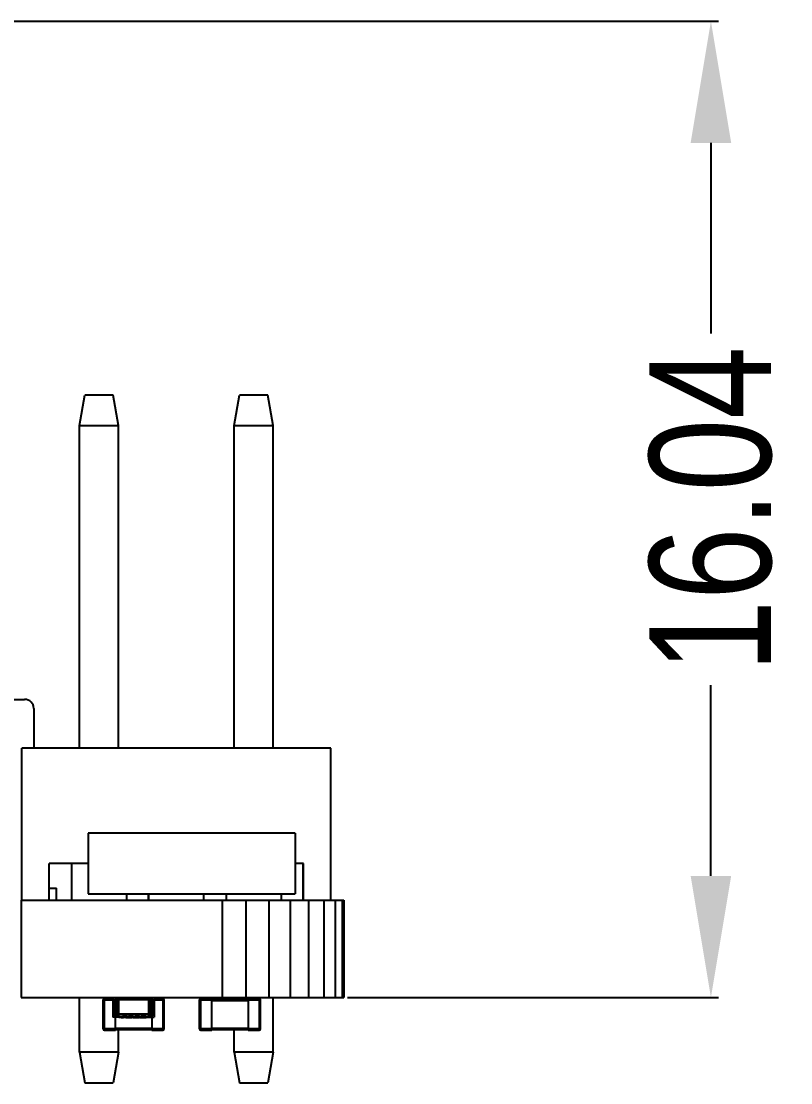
# Model space of a CAD drawing. Header units: inches. Extents: x -29 to 164, y -51 to 83.
# Drawn here: x 52.59 to 65.23, y -43.77 to -26.32 of the extents above; entities that cross this region are included whole.
import ezdxf

# ---------------------------------------------------------------- set-up
doc = ezdxf.new("R2010")
doc.units = ezdxf.units.IN
doc.header["$LTSCALE"] = 1.21
doc.header["$MEASUREMENT"] = 0
doc.header["$PDMODE"] = 3
doc.header["$PDSIZE"] = 0.3125
doc.layers.get('0').update_dxf_attribs({"linetype": 'CONTINUOUS'})
doc.layers.get('Defpoints').update_dxf_attribs({"linetype": 'CONTINUOUS'})
doc.layers.add('DIM', color=3, linetype='CONTINUOUS')
doc.styles.get("Standard").update_dxf_attribs({"font": 'txt', "width": 0.8})
doc.dimstyles.get("Standard").update_dxf_attribs({"dimtxt": 0.15625, "dimasz": 0.1875, "dimexe": 0.125, "dimexo": 0.0625, "dimgap": 0.09, "dimtad": 0, "dimtih": 1, "dimtoh": 1, "dimzin": 4, "dimdsep": 46, "dimtxsty": 'STANDARD', "dimblk": '_FILLED', "dimblk1": '_FILLED', "dimblk2": '_FILLED', "dimcen": 0.09, "dimazin": 1, "dimtp": 0.01, "dimtm": 0.01, "dimtfac": 1, "dimtofl": 0, "dimtmove": 0, "dimatfit": 3, "dimldrblk": '_FILLED', "dimfxl": 1, "dimtolj": 1, "dimtzin": 4, "dimarcsym": 0})

# ---------------------------------------------------------------- blocks, each defined once
blk = doc.blocks.new('_FILLED')
at = {"color": 0, "linetype": 'ByBlock'}
blk.add_solid([(0, 0), (-1, 0.1667), (-1, -0.1667)], dxfattribs=at)
blk = doc.blocks.new('*D25')
at = {"layer": 'Defpoints', "color": 0}
for p in [(36.6, -26.323), (57.889, -42.366), (63.921, -42.366)]:
    blk.add_point(p, dxfattribs=at)
at = {"layer": 'DIM', "color": 0, "lineweight": -2}
for p, q in [((36.663, -26.323), (64.046, -26.323)), ((63.921, -28.323), (63.921, -31.455)), ((63.921, -40.366), (63.921, -37.235)), ((57.951, -42.366), (64.046, -42.366))]:
    blk.add_line(p, q, dxfattribs=at)
at = {"layer": 'DIM', "color": 0, "lineweight": -2, "xscale": 2, "yscale": 2, "zscale": 2}
for p, rotation in [((63.921, -26.323), 90), ((63.921, -42.366), 270)]:
    blk.add_blockref('_FILLED', p, dxfattribs=dict(at, rotation=rotation))
at = {"layer": 'DIM', "color": 0, "insert": (63.921, -34.345), "char_height": 2, "attachment_point": 5, "rotation": 90}
blk.add_mtext('\\A1;16.04', dxfattribs=at)

msp = doc.modelspace()

# ---------------------------------------------------------------- linework, layer by layer
at = {"color": 7, "linetype": 'Continuous'}
for p, q in [((53.547, -32.966), (53.635, -32.466)), ((54.099, -32.466), (53.635, -32.466)), ((54.187, -32.966), (54.099, -32.466)), ((56.087, -32.966), (56.175, -32.466)), ((56.639, -32.466), (56.175, -32.466)), ((56.727, -32.966), (56.639, -32.466)), ((53.547, -32.966), (54.187, -32.966)), ((53.547, -38.266), (53.547, -32.966)), ((54.187, -38.266), (54.187, -32.966)), ((56.087, -32.966), (56.727, -32.966)), ((56.087, -38.266), (56.087, -32.966)), ((56.727, -38.266), (56.727, -32.966)), ((51.351, -37.466), (52.644, -37.466)), ((52.794, -37.616), (52.794, -38.266)), ((57.677, -38.266), (52.597, -38.266)), ((52.597, -40.766), (52.597, -38.266)), ((57.677, -40.766), (57.677, -38.266)), ((53.687, -39.666), (53.687, -40.664)), ((57.088, -39.666), (53.688, -39.666)), ((53.688, -39.666), (53.688, -40.664)), ((57.088, -39.666), (57.088, -40.664)), ((53.687, -40.166), (53.047, -40.166)), ((53.047, -40.766), (53.047, -40.166)), ((53.414, -40.166), (53.414, -40.766)), ((57.227, -40.166), (57.088, -40.166)), ((57.22, -40.766), (57.22, -40.166)), ((57.227, -40.766), (57.227, -40.166)), ((53.047, -40.566), (53.169, -40.566)), ((53.169, -40.766), (53.169, -40.566)), ((52.589, -40.766), (57.889, -40.766)), ((52.589, -40.766), (52.589, -42.366)), ((53.688, -40.664), (57.088, -40.664)), ((54.319, -40.664), (54.319, -40.766)), ((54.68, -40.766), (54.68, -40.664)), ((54.687, -40.766), (54.687, -40.664)), ((55.587, -40.766), (55.587, -40.664)), ((55.889, -40.766), (55.889, -42.366)), ((55.954, -40.664), (55.954, -40.766)), ((56.281, -40.766), (56.281, -42.366)), ((56.658, -40.766), (56.658, -42.366)), ((56.859, -40.664), (56.859, -40.766)), ((57.006, -40.766), (57.006, -42.366)), ((57.31, -40.766), (57.31, -42.366)), ((57.56, -40.766), (57.56, -42.366)), ((57.746, -40.766), (57.746, -42.366)), ((57.86, -40.766), (57.86, -42.366)), ((57.889, -40.766), (57.889, -42.366)), ((52.589, -42.366), (57.889, -42.366)), ((53.547, -43.266), (53.547, -42.366)), ((54.095, -42.382), (53.955, -42.382)), ((53.955, -42.902), (53.955, -42.382)), ((54.095, -42.366), (54.095, -42.691)), ((54.095, -42.366), (54.095, -42.691)), ((54.161, -42.671), (54.161, -42.366)), ((54.192, -42.397), (54.192, -42.366)), ((54.679, -42.397), (54.679, -42.366)), ((54.775, -42.366), (54.775, -42.691)), ((54.915, -42.382), (54.775, -42.382)), ((54.915, -42.382), (54.915, -42.882)), ((55.718, -42.382), (55.538, -42.382)), ((55.538, -42.902), (55.538, -42.382)), ((55.718, -42.902), (55.718, -42.382)), ((55.743, -42.392), (55.743, -42.366)), ((55.774, -42.392), (55.774, -42.366)), ((56.262, -42.392), (56.262, -42.366)), ((56.498, -42.382), (56.318, -42.382)), ((56.318, -42.382), (56.318, -42.402)), ((56.318, -42.392), (56.318, -42.382)), ((56.498, -42.382), (56.498, -42.882)), ((56.727, -43.266), (56.727, -42.366)), ((53.935, -42.402), (54.095, -42.402)), ((53.935, -42.882), (53.935, -42.402)), ((53.935, -42.402), (53.935, -42.882)), ((54.131, -42.391), (54.12, -42.391)), ((54.12, -42.391), (54.12, -42.666)), ((54.131, -42.397), (54.74, -42.397)), ((54.131, -42.641), (54.131, -42.397)), ((54.192, -42.671), (54.192, -42.397)), ((54.679, -42.397), (54.679, -42.671)), ((54.71, -42.397), (54.71, -42.671)), ((54.75, -42.391), (54.74, -42.391)), ((54.74, -42.641), (54.74, -42.397)), ((54.75, -42.391), (54.75, -42.666)), ((54.775, -42.402), (54.935, -42.402)), ((54.935, -42.882), (54.935, -42.402)), ((55.518, -42.402), (55.718, -42.402)), ((55.518, -42.882), (55.518, -42.402)), ((55.518, -42.402), (55.518, -42.882)), ((56.318, -42.392), (55.718, -42.392)), ((55.718, -42.412), (56.318, -42.412)), ((56.318, -42.402), (56.518, -42.402)), ((56.318, -42.402), (56.318, -42.902)), ((56.518, -42.882), (56.518, -42.402)), ((54.195, -42.691), (54.095, -42.691)), ((54.145, -42.666), (54.12, -42.666)), ((54.74, -42.641), (54.131, -42.641)), ((54.135, -42.902), (54.135, -42.691)), ((54.145, -42.691), (54.145, -42.666)), ((54.161, -42.671), (54.71, -42.671)), ((54.195, -42.671), (54.195, -42.691)), ((54.195, -42.691), (54.775, -42.691)), ((54.233, -42.691), (54.233, -42.701)), ((54.27, -42.701), (54.233, -42.701)), ((54.247, -42.691), (54.247, -42.701)), ((54.254, -42.674), (54.254, -42.671)), ((54.328, -42.674), (54.254, -42.674)), ((54.27, -42.691), (54.27, -42.701)), ((54.291, -42.671), (54.291, -42.674)), ((54.306, -42.691), (54.306, -42.701)), ((54.408, -42.701), (54.306, -42.701)), ((54.328, -42.674), (54.328, -42.671)), ((54.352, -42.671), (54.352, -42.674)), ((54.429, -42.674), (54.352, -42.674)), ((54.355, -42.674), (54.355, -42.671)), ((54.358, -42.691), (54.358, -42.701)), ((54.392, -42.674), (54.392, -42.671)), ((54.408, -42.691), (54.408, -42.701)), ((54.422, -42.691), (54.422, -42.701)), ((54.524, -42.701), (54.422, -42.701)), ((54.429, -42.674), (54.429, -42.671)), ((54.459, -42.674), (54.459, -42.671)), ((54.533, -42.674), (54.459, -42.674)), ((54.496, -42.671), (54.496, -42.674)), ((54.524, -42.691), (54.524, -42.701)), ((54.533, -42.674), (54.533, -42.671)), ((54.537, -42.691), (54.537, -42.701)), ((54.639, -42.701), (54.537, -42.701)), ((54.561, -42.674), (54.561, -42.671)), ((54.635, -42.674), (54.561, -42.674)), ((54.57, -42.674), (54.57, -42.671)), ((54.589, -42.691), (54.589, -42.701)), ((54.607, -42.674), (54.607, -42.671)), ((54.624, -42.671), (54.624, -42.674)), ((54.635, -42.674), (54.635, -42.671)), ((54.639, -42.691), (54.639, -42.701)), ((54.675, -42.671), (54.675, -42.691)), ((54.725, -42.691), (54.725, -42.667)), ((54.726, -42.666), (54.75, -42.666)), ((54.735, -42.691), (54.735, -42.902)), ((54.135, -42.882), (53.935, -42.882)), ((53.955, -42.902), (54.135, -42.902)), ((54.735, -42.872), (54.135, -42.872)), ((54.135, -42.892), (54.735, -42.892)), ((54.187, -43.266), (54.187, -42.892)), ((54.935, -42.882), (54.735, -42.882)), ((54.735, -42.902), (54.735, -42.892)), ((54.735, -42.902), (54.915, -42.902)), ((54.915, -42.882), (54.915, -42.902)), ((55.718, -42.882), (55.518, -42.882)), ((55.538, -42.902), (55.718, -42.902)), ((56.318, -42.872), (55.718, -42.872)), ((55.718, -42.892), (56.318, -42.892)), ((56.087, -43.266), (56.087, -42.892)), ((56.518, -42.882), (56.318, -42.882)), ((56.318, -42.902), (56.318, -42.892)), ((56.318, -42.902), (56.498, -42.902)), ((56.498, -42.882), (56.498, -42.902)), ((54.187, -43.266), (53.547, -43.266)), ((53.547, -43.266), (53.635, -43.766)), ((54.187, -43.266), (54.099, -43.766)), ((56.727, -43.266), (56.087, -43.266)), ((56.087, -43.266), (56.175, -43.766)), ((56.727, -43.266), (56.639, -43.766)), ((53.635, -43.766), (54.099, -43.766)), ((56.175, -43.766), (56.639, -43.766))]:
    msp.add_line(p, q, dxfattribs=at)
for centre, radius, start, end in [((52.644, -37.616), 0.15, 0, 90), ((53.955, -42.402), 0.02, 90, 180), ((53.955, -42.402), 0.02, 90, 180), ((54.915, -42.402), 0.02, 0, 90), ((55.538, -42.402), 0.02, 90, 180), ((55.538, -42.402), 0.02, 90, 180), ((56.498, -42.402), 0.02, 0, 90), ((54.161, -42.641), 0.0305, 180, 270), ((54.71, -42.641), 0.0305, 270, 0), ((53.955, -42.882), 0.02, 180, 270), ((53.955, -42.882), 0.02, 180, 270), ((54.915, -42.882), 0.02, 270, 0), ((55.538, -42.882), 0.02, 180, 270), ((55.538, -42.882), 0.02, 180, 270), ((56.498, -42.882), 0.02, 270, 0)]:
    msp.add_arc(centre, radius, start, end, dxfattribs=at)

# ---------------------------------------------------------------- dimensions: what is measured, and where the dimension line sits
at = {"layer": 'DIM'}
dim = msp.add_linear_dim(base=(63.921, -42.366), p1=(36.6, -26.323), p2=(57.889, -42.366), angle=90, dimstyle='STANDARD', override={"dimtxt": 2, "dimasz": 2, "dimtih": 0, "dimtoh": 0, "dimzin": 0, "dimcen": 0.198, "dimadec": 0, "dimazin": 0, "dimtp": 0, "dimtm": 0, "dimtdec": 4, "dimtzin": 0}, dxfattribs=at)
dim.commit()
dim.dimension.update_dxf_attribs({"geometry": '*D25', "text_midpoint": (63.921, -34.345)})

doc.saveas('drawing.dxf')
